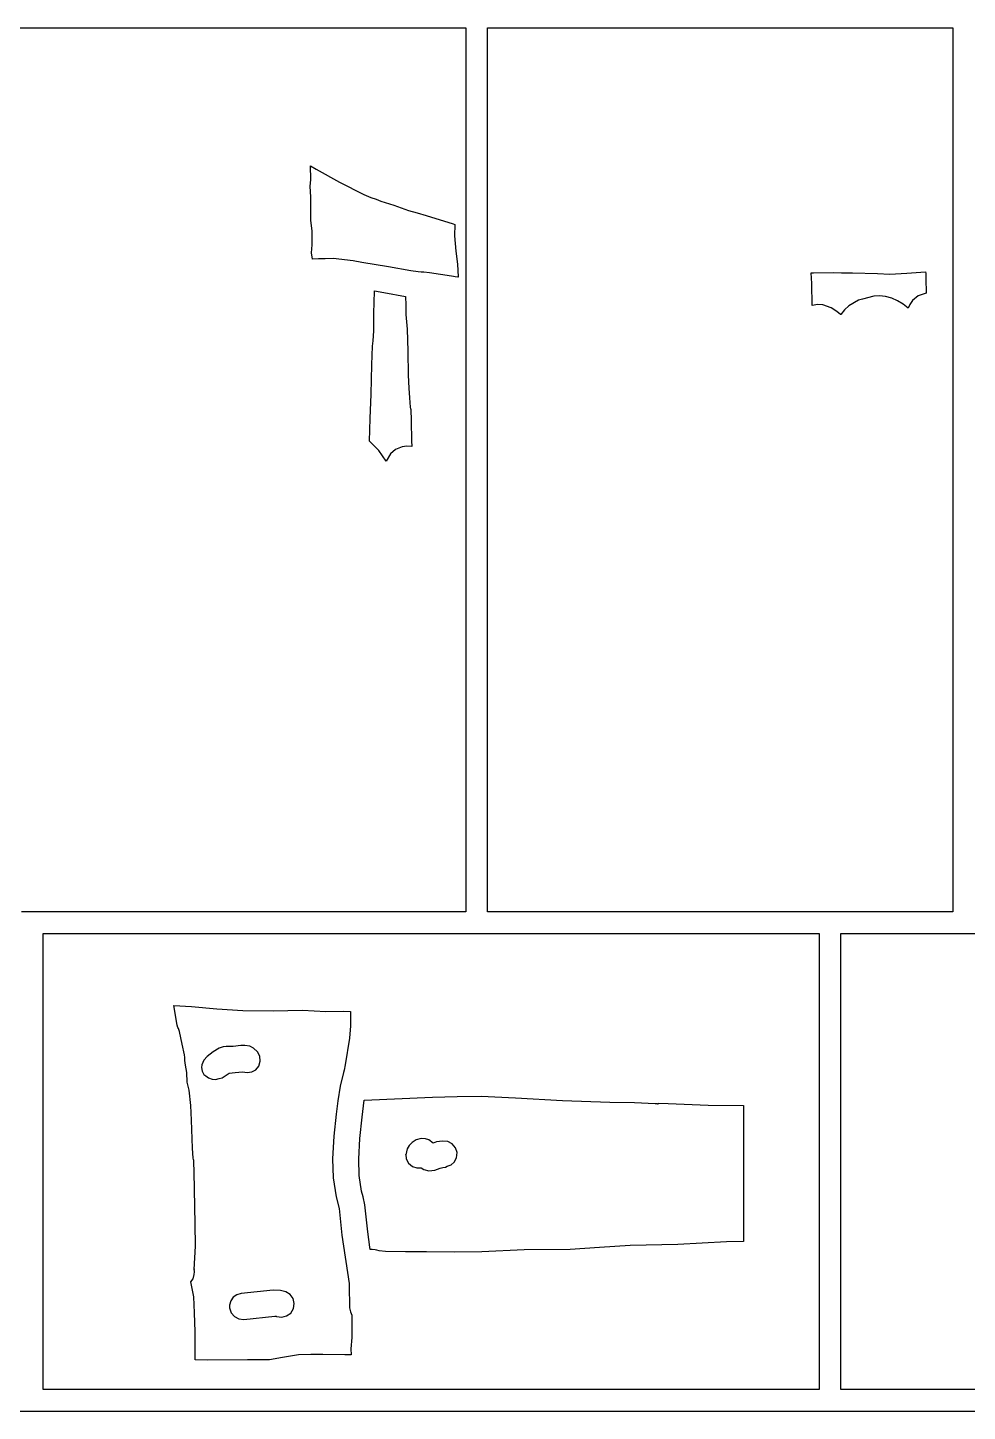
# Model space of a CAD drawing. Extents: x -5 to 805, y 207 to 631.
# Drawn here: x 272.7 to 445.3, y 206.6 to 460.7 of the extents above; entities that cross this region are included whole.
import ezdxf

# ---------------------------------------------------------------- set-up
doc = ezdxf.new("R2010")
doc.units = 0

msp = doc.modelspace()

# ---------------------------------------------------------------- linework, layer by layer
at = {"layer": '074'}
for p, q in [((267.672, 460.666), (353.148, 460.666)), ((353.148, 460.666), (353.148, 298.318)), ((357.148, 460.666), (442.625, 460.666)), ((357.148, 298.318), (357.148, 460.666)), ((357.148, 460.666), (357.148, 460.666)), ((442.625, 460.666), (442.625, 298.318)), ((324.638, 435.291), (325.6948, 434.70188)), ((324.63844, 435.29098), (324.638, 435.291)), ((324.67664, 432.764), (324.63844, 435.29098)), ((325.6948, 434.70188), (329.951691, 432.280685)), ((324.59704, 431.49691), (324.67664, 432.764)), ((329.951691, 432.280685), (334.43173, 430.04636)), ((324.70658, 429.6071), (324.59704, 431.49691)), ((324.70358, 425.33086), (324.70658, 429.6071)), ((334.43173, 430.04636), (335.72207, 429.48309)), ((335.72207, 429.48309), (336.71738, 429.15598)), ((336.71738, 429.15598), (337.5442, 428.81904)), ((337.5442, 428.81904), (339.91304, 428.0532)), ((339.91304, 428.0532), (342.60279, 427.08427)), ((342.60279, 427.08427), (344.19907, 426.63985)), ((324.9139, 423.31188), (324.70358, 425.33086)), ((344.19907, 426.63985), (345.85377, 426.18302)), ((345.85377, 426.18302), (350.8023, 424.6627)), ((350.8023, 424.6627), (351.15575, 424.5547)), ((351.15575, 424.5547), (351.09895, 422.46801)), ((324.9506, 420.8226), (324.9139, 423.31188)), ((351.09895, 422.46801), (351.294711, 419.645549)), ((324.84413, 419.324), (324.9506, 420.8226)), ((324.99915, 418.15457), (324.84413, 419.324)), ((351.294711, 419.645549), (351.60796, 417.26213)), ((326.08436, 418.23207), (324.99915, 418.15457)), ((327.35198, 418.25217), (326.08436, 418.23207)), ((328.78808, 418.26777), (327.35198, 418.25217)), ((332.49172, 417.88174), (328.78808, 418.26777)), ((334.04874, 417.57996), (332.49172, 417.88174)), ((338.96834, 416.77742), (334.04874, 417.57996)), ((343.04043, 416.01003), (338.96834, 416.77742)), ((351.60796, 417.26213), (351.78057, 414.94187)), ((344.38919, 415.84104), (343.04043, 416.01003)), ((344.97519, 415.78734), (344.38919, 415.84104)), ((344.99319, 415.78734), (344.97519, 415.78734)), ((345.2309, 415.79534), (344.99319, 415.78734)), ((345.44021, 415.78534), (345.2309, 415.79534)), ((346.5006, 415.67631), (345.44021, 415.78534)), ((350.54531, 415.06496), (346.5006, 415.67631)), ((351.56282, 414.88047), (350.54531, 415.06496)), ((351.78657, 414.89847), (351.56282, 414.88047)), ((351.78057, 414.94187), (351.78657, 414.89847)), ((416.61075, 415.64203), (417.00865, 415.66693)), ((416.67585, 413.66747), (416.61075, 415.64203)), ((417.00865, 415.66693), (420.63066, 415.71653)), ((420.63066, 415.71653), (422.17683, 415.67823)), ((422.17683, 415.67823), (424.16999, 415.68223)), ((424.16999, 415.68223), (428.77641, 415.51584)), ((428.77641, 415.51584), (431.0233, 415.38561)), ((431.0233, 415.38561), (434.15697, 415.56907)), ((434.15697, 415.56907), (437.58467, 415.84294)), ((437.583, 415.846), (437.6249, 415.61502)), ((437.58467, 415.84294), (437.583, 415.846)), ((437.6249, 415.61502), (437.6279, 415.60702)), ((437.6279, 415.60702), (437.6687, 414.61277)), ((437.6687, 414.61277), (437.6801, 411.93075)), ((336.323742, 410.138756), (336.36803, 412.33902)), ((336.36803, 412.33902), (336.367, 412.339)), ((336.367, 412.339), (338.12502, 412.0491)), ((338.12502, 412.0491), (342.06588, 411.30339)), ((416.78748, 409.67494), (416.67585, 413.66747)), ((437.6801, 411.93075), (436.23783, 411.43209)), ((336.28433, 408.29016), (336.323742, 410.138756)), ((342.06588, 411.30339), (342.14078, 409.72831)), ((342.14078, 409.72831), (342.14078, 408.01418)), ((417.804332, 409.860025), (416.78748, 409.67494)), ((418.742345, 409.794496), (417.804332, 409.860025)), ((420.24619, 409.25121), (418.742345, 409.794496)), ((421.322204, 408.552175), (420.24619, 409.25121)), ((423.49445, 409.59342), (422.69218, 408.880556)), ((425.29177, 410.61921), (423.49445, 409.59342)), ((426.0235, 410.84247), (425.29177, 410.61921)), ((425.29177, 410.61921), (425.29177, 410.61921)), ((428.075449, 411.369264), (426.0235, 410.84247)), ((429.13312, 411.42901), (428.075449, 411.369264)), ((430.21703, 411.30805), (429.13312, 411.42901)), ((431.370177, 410.985009), (430.21703, 411.30805)), ((430.21703, 411.30805), (430.21703, 411.30805)), ((432.45617, 410.50605), (431.370177, 410.985009)), ((433.464917, 409.887566), (432.45617, 410.50605)), ((434.38887, 409.14384), (433.464917, 409.887566)), ((434.699189, 409.844174), (434.38887, 409.14384)), ((435.16865, 410.55875), (434.699189, 409.844174)), ((436.23783, 411.43209), (435.16865, 410.55875)), ((435.16865, 410.55875), (435.16865, 410.55875)), ((436.23783, 411.43209), (436.23783, 411.43209)), ((336.28133, 404.99216), (336.28433, 408.29016)), ((342.14078, 408.01418), (342.41518, 405.32908)), ((421.9918, 408.01976), (421.322204, 408.552175)), ((422.0103, 408.00336), (421.9918, 408.01976)), ((421.9918, 408.01976), (421.9918, 408.01976)), ((422.69218, 408.880556), (422.0103, 408.00336)), ((336.15319, 403.16643), (336.28133, 404.99216)), ((342.41518, 405.32908), (342.515526, 401.256173)), ((335.90099, 398.7321), (336.03484, 402.16133)), ((336.03484, 402.16133), (336.15319, 403.16643)), ((342.515526, 401.256173), (342.55057, 396.85052)), ((335.78886, 393.38511), (335.90099, 398.7321)), ((342.55057, 396.85052), (342.70768, 394.44758)), ((342.70768, 394.44758), (342.79548, 392.688)), ((335.60437, 388.91305), (335.78886, 393.38511)), ((342.79548, 392.688), (342.95515, 390.97802)), ((335.45917, 384.72468), (335.60437, 388.91305)), ((342.95515, 390.97802), (343.02125, 390.70982)), ((343.02125, 390.70982), (343.02825, 390.59406)), ((343.02825, 390.59406), (343.12954, 388.48618)), ((343.12954, 388.48618), (343.19824, 384.81303)), ((337.167524, 383.034019), (335.45917, 384.72468)), ((341.43864, 383.69114), (340.25866, 383.191739)), ((342.346606, 383.798878), (341.43864, 383.69114)), ((341.43864, 383.69114), (341.43864, 383.69114)), ((343.23904, 383.74694), (342.346606, 383.798878)), ((343.19824, 384.81303), (343.23904, 383.74694)), ((338.506, 381.0846), (337.167524, 383.034019)), ((339.32663, 382.40439), (338.506, 381.0846)), ((340.25866, 383.191739), (339.32663, 382.40439)), ((339.32663, 382.40439), (339.32663, 382.40439)), ((353.148, 298.318), (271.531, 298.318)), ((418.037, 298.318), (357.148, 298.318)), ((442.625, 298.318), (418.037, 298.318)), ((275.532, 294.318), (357.148, 294.318)), ((275.532, 210.614), (275.532, 294.318)), ((275.532, 294.318), (275.532, 294.318)), ((357.148, 294.318), (418.037, 294.318)), ((418.037, 294.318), (418.037, 210.614)), ((422.037, 294.318), (446.625, 294.318)), ((422.037, 210.614), (422.037, 294.318)), ((422.037, 294.318), (422.037, 294.318)), ((418.037, 210.614), (275.532, 210.614)), ((564.545, 210.614), (422.037, 210.614)), ((88.7207, 206.613), (275.532, 206.613)), ((275.532, 206.613), (422.037, 206.613)), ((422.037, 206.613), (568.545, 206.613))]:
    msp.add_line(p, q, dxfattribs=at)
at = {"layer": 'Layer 1'}
for p, q in [((299.54742, 281.10851), (299.54742, 281.11151)), ((299.54742, 281.11151), (299.55, 281.111)), ((299.55042, 281.10451), (299.54742, 281.10851)), ((299.55, 281.111), (302.77461, 280.94304)), ((300.14989, 277.49491), (299.55042, 281.10451)), ((302.77461, 280.94304), (307.407765, 280.530607)), ((307.407765, 280.530607), (312.1854, 280.18134)), ((312.1854, 280.18134), (317.768026, 280.151749)), ((317.768026, 280.151749), (323.1361, 280.25424)), ((323.1361, 280.25424), (327.47124, 280.02686)), ((327.47124, 280.02686), (330.78112, 280.09046)), ((330.78112, 280.09046), (331.94692, 280.03516)), ((331.94692, 280.03516), (331.99552, 279.66051)), ((331.99552, 279.66051), (332.006754, 277.404275)), ((300.24289, 277.09441), (300.14989, 277.49491)), ((300.36174, 276.91045), (300.24289, 277.09441)), ((332.006754, 277.404275), (331.796385, 275.10114)), ((300.36474, 276.90745), (300.36174, 276.91045)), ((300.5859, 276.36744), (300.36474, 276.90745)), ((300.5889, 276.36344), (300.5859, 276.36744)), ((301.08293, 274.038), (300.5889, 276.36344)), ((331.796385, 275.10114), (330.98783, 270.25281)), ((301.47102, 272.06447), (301.08293, 274.038)), ((301.54442, 271.5932), (301.47102, 272.06447)), ((306.755242, 272.637212), (305.67468, 271.77929)), ((307.86627, 273.27429), (306.755242, 272.637212)), ((308.596345, 273.513108), (307.86627, 273.27429)), ((309.161596, 273.577829), (308.596345, 273.513108)), ((310.45267, 273.5828), (309.161596, 273.577829)), ((311.81694, 273.78642), (310.45267, 273.5828)), ((312.595081, 273.800545), (311.81694, 273.78642)), ((313.46593, 273.64016), (312.595081, 273.800545)), ((314.1889, 273.26707), (313.46593, 273.64016)), ((314.913676, 272.648161), (314.1889, 273.26707)), ((314.1889, 273.26707), (314.1889, 273.26707)), ((315.33042, 271.82787), (314.913676, 272.648161)), ((301.55632, 271.03974), (301.54442, 271.5932)), ((301.68036, 270.14781), (301.55632, 271.03974)), ((301.93616, 268.84505), (301.68036, 270.14781)), ((304.68043, 270.23519), (304.64223, 269.76598)), ((304.64223, 269.76598), (304.64323, 269.7654)), ((304.64323, 269.7654), (304.64323, 269.7624)), ((304.64323, 269.7624), (304.64323, 269.7624)), ((304.64323, 269.7624), (304.758631, 269.069613)), ((305.024, 271.106064), (304.68043, 270.23519)), ((305.67468, 271.77929), (305.024, 271.106064)), ((305.67468, 271.77929), (305.67468, 271.77929)), ((313.828493, 268.929718), (314.561315, 269.341409)), ((314.561315, 269.341409), (315.11957, 270.0037)), ((315.11957, 270.0037), (315.408861, 270.911472)), ((315.11957, 270.0037), (315.11957, 270.0037)), ((315.408861, 270.911472), (315.33042, 271.82787)), ((330.98783, 270.25281), (330.80696, 269.22755)), ((301.99926, 267.03377), (301.93616, 268.84505)), ((302.32739, 265.56565), (301.99926, 267.03377)), ((304.758631, 269.069613), (305.06955, 268.43999)), ((305.06955, 268.43999), (305.06955, 268.43999)), ((305.06955, 268.43999), (305.37858, 268.24155)), ((305.37858, 268.24155), (305.925029, 267.820023)), ((305.925029, 267.820023), (306.541921, 267.593308)), ((306.541921, 267.593308), (307.200103, 267.559969)), ((307.200103, 267.559969), (307.87042, 267.71857)), ((307.87042, 267.71857), (308.40941, 267.83486)), ((308.40941, 267.83486), (309.67133, 268.70198)), ((309.67133, 268.70198), (310.78806, 268.79498)), ((310.78806, 268.79498), (312.14974, 268.96551)), ((312.14974, 268.96551), (312.998751, 268.79547)), ((312.998751, 268.79547), (313.828493, 268.929718)), ((330.68552, 268.82809), (330.09021, 266.29748)), ((330.80696, 269.22755), (330.68552, 268.82809)), ((302.32739, 265.56265), (302.32739, 265.56565)), ((302.6444, 262.792865), (302.32739, 265.56265)), ((330.09021, 266.29748), (329.631462, 263.645195)), ((334.5026, 263.74928), (347.0646, 264.27122)), ((347.0646, 264.27122), (351.595324, 264.425504)), ((351.595324, 264.425504), (355.99377, 264.45828)), ((355.99377, 264.45828), (362.26161, 264.19163)), ((302.793033, 260.085191), (302.6444, 262.792865)), ((329.631462, 263.645195), (329.33935, 261.16706)), ((334.10625, 260.60063), (334.5026, 263.74928)), ((362.26161, 264.19163), (370.92361, 263.65575)), ((370.92361, 263.65575), (379.62334, 263.38704)), ((379.62334, 263.38704), (384.12797, 263.33534)), ((384.12797, 263.33534), (387.9567, 263.12243)), ((387.9567, 263.12243), (388.2657, 263.10393)), ((388.2657, 263.10393), (388.38768, 263.09793)), ((388.38768, 263.09793), (388.47088, 263.10093)), ((388.47088, 263.10093), (388.55458, 263.10393)), ((388.55458, 263.10393), (388.56358, 263.18353)), ((388.55458, 263.10393), (388.55458, 263.10393)), ((388.56358, 263.18353), (390.2994, 263.14893)), ((390.2994, 263.14893), (397.66018, 262.82699)), ((397.66018, 262.82699), (404.11561, 262.74429)), ((404.11561, 262.74429), (404.12061, 262.74729)), ((404.12061, 262.74729), (404.14281, 262.75129)), ((404.14281, 262.75129), (404.143, 252.428)), ((302.96559, 254.91785), (302.793033, 260.085191)), ((329.33935, 261.16706), (328.917331, 257.113834)), ((333.701455, 256.713762), (334.10625, 260.60063)), ((328.917331, 257.113834), (328.69755, 252.9748)), ((333.497, 252.89), (333.701455, 256.713762)), ((344.96907, 256.69543), (344.011175, 256.456262)), ((345.758242, 256.66376), (344.96907, 256.69543)), ((346.36678, 256.471395), (345.758242, 256.66376)), ((303.08857, 253.08487), (302.96559, 254.91785)), ((342.40439, 254.81709), (342.11499, 253.73654)), ((342.768684, 255.405938), (342.40439, 254.82009)), ((342.40439, 254.82009), (342.40439, 254.81709)), ((343.290996, 255.98888), (342.768684, 255.405938)), ((344.011175, 256.456262), (343.290996, 255.98888)), ((347.17154, 255.87842), (346.36678, 256.471395)), ((347.75703, 256.08514), (347.17154, 255.87842)), ((348.89958, 256.23034), (347.75703, 256.08514)), ((349.848918, 256.146093), (348.89958, 256.23034)), ((350.663965, 255.719154), (349.848918, 256.146093)), ((351.259442, 255.017735), (350.663965, 255.719154)), ((351.55007, 254.11005), (351.259442, 255.017735)), ((351.465704, 253.161407), (351.55007, 254.11005)), ((351.55007, 254.11005), (351.55007, 254.11005)), ((351.55007, 254.11005), (351.55007, 254.11005)), ((303.14177, 252.85233), (303.08857, 253.08487)), ((303.18107, 252.68128), (303.14177, 252.85233)), ((303.19907, 252.44667), (303.18107, 252.68128)), ((303.18107, 252.68128), (303.18107, 252.68128)), ((303.27397, 250.51035), (303.19907, 252.44667)), ((303.19907, 252.44667), (303.19907, 252.44667)), ((328.69755, 252.9748), (328.81366, 249.512194)), ((333.595818, 249.93575), (333.49623, 252.89202)), ((333.49623, 252.89202), (333.497, 252.887)), ((333.497, 252.887), (333.497, 252.89)), ((333.497, 252.89), (333.497, 252.89)), ((342.11499, 253.73654), (342.11558, 253.73811)), ((342.11558, 253.73811), (342.116, 253.739)), ((342.116, 253.739), (342.116, 253.739)), ((342.116, 253.739), (342.2137, 252.99436)), ((342.2137, 252.99436), (342.64947, 252.165535)), ((342.64947, 252.165535), (343.36916, 251.56654)), ((343.36916, 251.56654), (344.14001, 251.313875)), ((349.42978, 251.45957), (349.72434, 251.62184)), ((349.72434, 251.62184), (350.454761, 251.887722)), ((350.454761, 251.887722), (351.03897, 252.34685)), ((351.03897, 252.34685), (351.465704, 253.161407)), ((404.143, 252.428), (404.14, 252.431)), ((404.14, 252.431), (404.14, 237.792)), ((404.143, 252.428), (404.143, 252.428)), ((404.143, 252.428), (404.143, 252.428)), ((303.44553, 241.02825), (303.27397, 250.51035)), ((303.27397, 250.51035), (303.27397, 250.51035)), ((328.81366, 249.512194), (329.33522, 246.02534)), ((334.02539, 247.04794), (333.595818, 249.93575)), ((344.14001, 251.313875), (344.951, 251.33244)), ((344.951, 251.33244), (345.46, 251.02134)), ((345.46, 251.02134), (346.393491, 250.777648)), ((346.393491, 250.777648), (347.48986, 250.87717)), ((347.48986, 250.87717), (348.43812, 251.23994)), ((347.48986, 250.87717), (347.48986, 250.87717)), ((348.43812, 251.23994), (348.91146, 251.40737)), ((348.43812, 251.23994), (348.43812, 251.23994)), ((348.91146, 251.40737), (349.42978, 251.45957)), ((349.42978, 251.45957), (349.42978, 251.45957)), ((334.314074, 246.008868), (334.02539, 247.04794)), ((334.02539, 247.04794), (334.02539, 247.04794)), ((329.33522, 246.02534), (329.89177, 243.82703)), ((334.63671, 244.55197), (334.314074, 246.008868)), ((334.63671, 244.54797), (334.63671, 244.55197)), ((335.14415, 239.57516), (334.63671, 244.54797)), ((334.63671, 244.54797), (334.63671, 244.54797)), ((329.89177, 243.82703), (330.38477, 238.95497)), ((303.481961, 236.926219), (303.44553, 241.02825)), ((330.38477, 238.95497), (331.73663, 230.05421)), ((335.53381, 236.77635), (335.14415, 239.57516)), ((303.26106, 232.64115), (303.481961, 236.926219)), ((335.59371, 236.34743), (335.53381, 236.77635)), ((335.93476, 236.31753), (335.59371, 236.34743)), ((336.52541, 236.24623), (335.93476, 236.31753)), ((363.89586, 236.28446), (356.09169, 235.8824)), ((372.31862, 236.33766), (363.89586, 236.28446)), ((377.700139, 236.685918), (372.31862, 236.33766)), ((383.31532, 237.05957), (377.700139, 236.685918)), ((392.11117, 237.21928), (383.31532, 237.05957)), ((401.06101, 237.7567), (392.11117, 237.21928)), ((404.1244, 237.797), (401.06101, 237.7567)), ((404.14, 237.792), (404.1244, 237.797)), ((336.80344, 236.19713), (336.52541, 236.24623)), ((337.26646, 236.0519), (336.80344, 236.19713)), ((338.37958, 235.9868), (337.26646, 236.0519)), ((342.059276, 235.9156), (338.37958, 235.9868)), ((345.92639, 235.9098), (342.059276, 235.9156)), ((351.048854, 235.830951), (345.92639, 235.9098)), ((356.09169, 235.8824), (351.048854, 235.830951)), ((303.09361, 230.97047), (303.292456, 231.723675)), ((303.29616, 232.781559), (303.26106, 232.64115)), ((303.26106, 232.64115), (303.26106, 232.64115)), ((303.292456, 231.723675), (303.30546, 232.21948)), ((303.30546, 232.21948), (303.29616, 232.781559)), ((302.66573, 230.40098), (303.09361, 230.97047)), ((303.19746, 227.64768), (302.66573, 230.40098)), ((317.80187, 228.85143), (311.90145, 228.25458)), ((319.092025, 228.783871), (317.80187, 228.85143)), ((320.07873, 228.55483), (319.092025, 228.783871)), ((331.73663, 230.05421), (331.73832, 228.760423)), ((331.73832, 228.760423), (331.79293, 226.62704)), ((303.30599, 224.67731), (303.19746, 227.64768)), ((303.19746, 227.64768), (303.19746, 227.64768)), ((309.981278, 226.883101), (309.76422, 226.07859)), ((310.4448, 227.54827), (309.981278, 226.883101)), ((311.100326, 228.021155), (310.4448, 227.54827)), ((311.89845, 228.25158), (311.100326, 228.021155)), ((311.90145, 228.25458), (311.89845, 228.25158)), ((320.889365, 228.053617), (320.07873, 228.55483)), ((321.426223, 227.306384), (320.889365, 228.053617)), ((321.643703, 226.412359), (321.426223, 227.306384)), ((321.49621, 225.47077), (321.643703, 226.412359)), ((331.79293, 226.62704), (331.813265, 225.611411)), ((303.44294, 221.19328), (303.30599, 224.67731)), ((303.30599, 224.67731), (303.30599, 224.67731)), ((309.76383, 226.0786), (309.76383, 226.0786)), ((309.76383, 226.0786), (309.76883, 225.60886)), ((309.76422, 226.07859), (309.76383, 226.0786)), ((309.76883, 225.60886), (309.76883, 225.60886)), ((309.76883, 225.60886), (310.056443, 224.700656)), ((310.056443, 224.700656), (310.64938, 223.9976)), ((310.64938, 223.9976), (311.462976, 223.567522)), ((311.462976, 223.567522), (312.41206, 223.47979)), ((312.41206, 223.47979), (318.06236, 224.0565)), ((318.06236, 224.0565), (318.32385, 224.0968)), ((318.32385, 224.0968), (318.40965, 224.0508)), ((318.40965, 224.0508), (319.351266, 223.903597)), ((319.351266, 223.903597), (320.24522, 224.1216)), ((320.24522, 224.1216), (320.992005, 224.658031)), ((320.992005, 224.658031), (321.49321, 225.46777)), ((321.49321, 225.46777), (321.49621, 225.47077)), ((331.813265, 225.611411), (331.96551, 224.86849)), ((331.96551, 224.86849), (331.96551, 224.86849)), ((331.96551, 224.86849), (332.25026, 224.24064)), ((332.24726, 223.97865), (332.19876, 223.16577)), ((332.25026, 224.24064), (332.24726, 223.97865)), ((303.43594, 218.61772), (303.44294, 221.19328)), ((332.19876, 223.16577), (332.19876, 220.1427)), ((303.42894, 216.04217), (303.43594, 218.61772)), ((332.19876, 220.1427), (332.0334, 218.10459)), ((305.79262, 216.02977), (303.42894, 216.04217)), ((313.08778, 216.06797), (305.79262, 216.02977)), ((317.09735, 216.09737), (313.08778, 216.06797)), ((319.485389, 216.510483), (317.09735, 216.09737)), ((322.43709, 216.96864), (319.485389, 216.510483)), ((324.713385, 217.064716), (322.43709, 216.96864)), ((326.892751, 217.033569), (324.713385, 217.064716)), ((330.9265, 216.97564), (326.892751, 217.033569)), ((332.0737, 216.96564), (330.9265, 216.97564)), ((332.0334, 218.10459), (332.0737, 216.96564))]:
    msp.add_line(p, q, dxfattribs=at)

doc.saveas('drawing.dxf')
